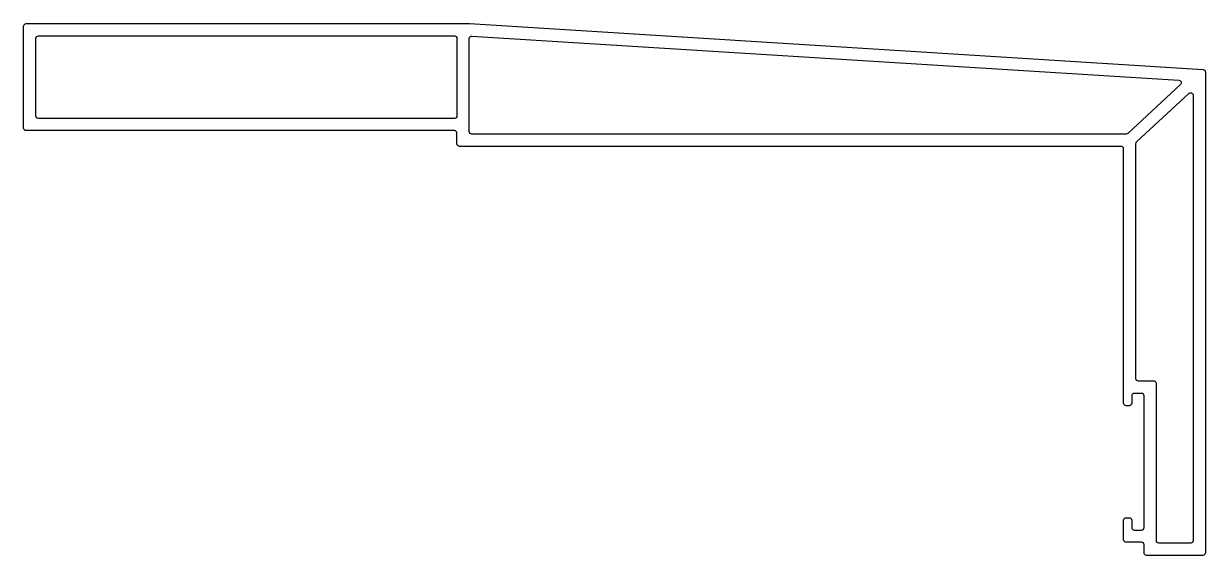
# Model space of a CAD drawing. Extents: x 850 to 994, y 508 to 573.
import ezdxf

# ---------------------------------------------------------------- set-up
doc = ezdxf.new("R2010")
doc.units = 0
doc.layers.get('0').update_dxf_attribs({"linetype": 'CONTINUOUS'})

msp = doc.modelspace()

# ---------------------------------------------------------------- linework, layer by layer
at = {"color": 0}
for points in [[(985.57, 528.05, 0.414214), (985.27, 527.75), (985.27, 526.85, -0.414214), (984.97, 526.55), (984.57, 526.55, -0.414214), (984.27, 526.85), (984.27, 557.95, 0.414214), (983.97, 558.25), (903.01, 558.25, -0.414214), (902.71, 558.55), (902.71, 559.87, 0.414214), (902.41, 560.17), (850.01, 560.17, -0.414214), (849.71, 560.47), (849.71, 572.95, -0.414214), (850.01, 573.25), (904.27, 573.25), (993.99, 567.64, -0.396047), (994.27, 567.34), (994.27, 508.55, -0.414214), (993.97, 508.25), (987.07, 508.25, -0.414214), (986.77, 508.55), (986.77, 509.55, 0.414214), (986.47, 509.85), (984.57, 509.85, -0.414214), (984.27, 510.15), (984.27, 512.55, -0.414214), (984.57, 512.85), (984.97, 512.85, -0.414214), (985.27, 512.55), (985.27, 511.65, 0.414214), (985.57, 511.35), (986.47, 511.35, 0.414214), (986.77, 511.65), (986.77, 527.75, 0.414214), (986.47, 528.05)], [(851.51, 571.75), (902.41, 571.75, -0.414214), (902.71, 571.45), (902.71, 561.97, -0.414214), (902.41, 561.67), (851.51, 561.67, -0.414214), (851.21, 561.97), (851.21, 571.45, -0.414214)], [(991.04, 566.33, -0.659474), (991.22, 565.81), (984.77, 559.83, -0.18899), (984.57, 559.75), (904.51, 559.75, -0.414214), (904.21, 560.05), (904.21, 571.43, -0.432616), (904.53, 571.73)], [(992.47, 509.75), (988.57, 509.75, -0.414214), (988.27, 510.05), (988.27, 529.25, 0.414214), (987.97, 529.55), (986.07, 529.55, -0.414214), (985.77, 529.85), (985.77, 558.58, -0.208872), (985.86, 558.8), (992.26, 564.72, -0.654434), (992.77, 564.5), (992.77, 510.05, -0.414214)]]:
    msp.add_lwpolyline(points, format="xyb", close=True, dxfattribs=at)

doc.saveas('drawing.dxf')
